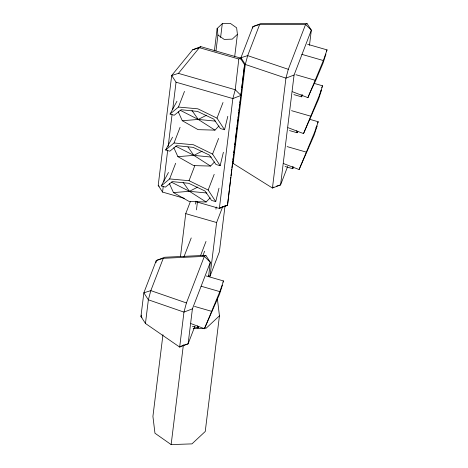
<?xml version="1.0" encoding="UTF-8"?>
<svg xmlns="http://www.w3.org/2000/svg" width="468" height="468" viewBox="0 0 468 468"><rect width="100%" height="100%" fill="white"/><g stroke="black" fill="none" stroke-linecap="round" stroke-linejoin="round"><path stroke-width="0.7" d="M220.785 207.423L219.369 208.441L227.506 205.312L244.583 64.73L240.236 58.003L238.82 59.026L235.234 89.733L232.859 98.567L219.369 208.441L195.519 201.573M230.812 177.349L227.506 205.312L221.458 207.213M230.981 175.915L231.748 169.457M231.917 168.024L232.69 161.554M184.298 198.338L162.554 192.079L158.207 185.351L171.697 75.477L192.67 49.778L200.807 46.648L240.236 58.003M194.863 326.284L188.113 343.834L179.665 347.08L145.454 323.464L148.362 299.795L150.831 290.622L163.262 258.307L204.346 256.376L205.815 255.317L210.325 262.296L208.57 276.57M162.554 192.079L163.262 186.293M163.794 181.958L167.702 150.152M168.147 146.537L172.048 114.73M172.669 109.67L176.044 82.204L171.697 75.477L178.419 73.371L199.391 47.672L200.807 46.648M156.025 262.647L156.289 260.5L164.736 257.248L205.815 255.317M162.952 334.714L152.919 416.409L154.961 433.222L171.136 444.6L191.962 443.88L205.247 431.478L219.451 315.806L217.409 298.993M180.484 256.446L185.737 213.642L190.429 201.456M195.583 204.071L195.94 201.17M214.385 50.977L217.146 28.484L222.294 23.681L230.361 23.4L236.627 27.811L237.422 34.322L234.661 56.815M196.466 209.863L197.443 201.878M215.976 50.965L217.936 35.001L217.146 28.484M220.598 37.463L222.294 23.681M171.136 444.6L183.386 344.834M181.134 346.022L179.665 347.08L183.959 312.109L186.428 302.942L204.346 256.376L210.325 262.296L192.406 308.862L188.113 343.834L181.836 345.805M215.953 209.184L216.216 207.008M208.605 275.816L210.009 276.219L216.602 222.528L222.85 206.283M240.78 59.173L240.956 57.728L252.936 26.6L261.074 23.47L306.99 23.435L311.337 30.157L309.471 45.337M225.085 205.417L219.387 251.848L210.009 276.219M232.871 160.109L233.134 157.944M233.316 156.499L233.579 154.329M233.754 152.884L234.023 150.719M234.199 149.269L234.556 146.379M234.731 144.934L235 142.769M235.176 141.324L236.416 131.21M236.597 129.765L236.861 127.594M237.042 126.149L237.305 123.979M237.481 122.534L237.838 119.644M238.013 118.199L238.282 116.035M238.458 114.59L238.727 112.419M238.902 110.974L239.704 104.469M239.879 103.024L240.142 100.86M240.324 99.415L240.587 97.245M240.768 95.8L241.119 92.91M241.301 91.465L241.564 89.3M241.74 87.855L244.583 64.73M287.644 166.544L280.584 184.895L272.446 188.025L233.146 163.449L245.302 64.455L247.677 55.622L259.658 24.488L305.575 24.453L306.99 23.435M252.761 28.045L252.936 26.6L259.658 24.488M273.862 187.001L272.446 188.025L285.936 78.15L288.311 69.317L305.575 24.453L311.337 30.157L294.074 75.02L280.584 184.895L276.553 186.159M176.957 101.234L170.059 114.046L174.219 115.245L181.169 109.74L197.549 111.425L213.823 119.147L220.393 128.548L224.552 129.741L227.811 116.316M172.546 137.171L165.649 149.982L169.808 151.182L176.758 145.677L193.138 147.362L209.412 155.084L215.982 164.479L220.141 165.678L223.4 152.252M168.474 172.464L161.238 185.919L165.391 187.118L172.347 181.613L188.727 183.292L204.996 191.014L211.571 200.415L215.73 201.614L218.989 188.189M222.423 285.123L219.515 294.226L204.422 328.741L190.95 323.581M325.933 54.054L323.031 63.151L316.011 79.835L309.196 94.384M204.422 328.741L219.837 291.623L223.54 280.964L206.218 275.974M292.441 91.734L307.932 97.666L323.353 60.547L327.056 49.889L307.657 44.302M314.326 83.433L322.639 85.825L318.936 96.484L303.521 133.602L288.031 127.67M309.915 119.369L318.228 121.762L314.525 132.421L299.111 169.539L283.62 163.601M170.059 114.046L178.454 107.055L184.486 91.389M165.649 149.982L174.043 142.992L180.075 127.325M161.238 185.919L169.632 178.922L175.658 163.256M169.632 178.922L189.043 180.695L194.787 165.766M224.552 129.741L216.988 118.152L223.02 102.486M141.465 315.139L140.944 316.485L145.454 323.464M220.141 165.678L212.577 154.089L218.603 138.423M215.73 201.614L208.166 190.02L214.192 174.353M183.93 256.909L191.231 237.931M200.526 255.668L206.002 241.429M202.802 255.937L204.627 251.193M307.932 97.666L308.944 95.039M303.521 133.602L318.62 99.087L321.522 89.985L320.75 91.096M299.111 169.539L314.204 135.024L317.111 125.921L315.947 127.583M302.48 94.969L301.527 96.823L293.904 94.63M297.753 131.526L297.116 132.76L289.493 130.566M293.337 167.456L292.705 168.696L285.082 166.497M302.55 94.922L301.527 96.823L301.187 94.735M297.794 131.49L297.116 132.76L296.77 130.666M293.723 166.789L292.705 168.696L292.36 166.602M326.412 51.076L327.056 49.889M321.68 87.604L322.639 85.825M222.903 282.151L223.54 280.964M317.591 122.949L318.228 121.762M178.238 111.758L182.298 120.726L198.104 129.659L214.952 130.133L218.96 125.997M173.827 147.695L177.887 156.663L193.694 165.596L210.541 166.064L214.549 161.928M169.416 183.631L173.476 192.6L189.283 201.532L206.125 202L210.138 197.865M237.422 34.322L232.274 39.131L224.201 39.411L217.936 35.001M219.451 315.806L206.166 328.208L193.237 328.659M206.575 115.216L198.251 119.439L182.298 120.726M202.164 151.146L193.84 155.37L177.887 156.663M197.753 187.083L189.429 191.307L173.476 192.6M294.074 75.02L285.936 78.15L245.302 64.455L240.956 57.728L247.677 55.622L288.311 69.317M192.406 308.862L183.959 312.109L148.362 299.795L143.851 292.81L156.289 260.5L163.262 258.307M192.67 49.778L199.391 47.672L238.82 59.026M178.454 107.055L197.87 108.822L216.988 118.152M174.043 142.992L193.454 144.758L212.577 154.089M215.701 121.148L198.251 119.439L180.045 110.208M211.284 157.084L193.84 155.37L175.629 146.145M206.874 193.015L189.429 191.307L171.218 182.075M301.807 54.346L323.353 60.547M295.946 74.728L315.344 80.315M178.419 73.371L235.234 89.733L240.997 95.437L232.859 98.567L176.044 82.204M291.535 110.664L310.933 116.251M287.124 146.601L306.522 152.188M185.737 213.642L216.602 222.528M201.07 286.217L219.837 291.623M194.512 306.4L211.834 311.39M192.471 326.301L198.017 327.898L198.695 326.629L198.017 327.898L197.671 325.804M186.428 302.942L150.831 290.622L143.851 292.81L140.944 316.485L141.944 317.474M189.043 180.695L208.166 190.02M214.952 130.133L198.251 119.439L191.95 110.46M210.541 166.064L193.84 155.37L187.96 146.993M206.125 202L189.429 191.307L183.128 182.333M158.207 185.351L159.167 186.305M232.356 162.226L233.146 163.449"/></g></svg>
